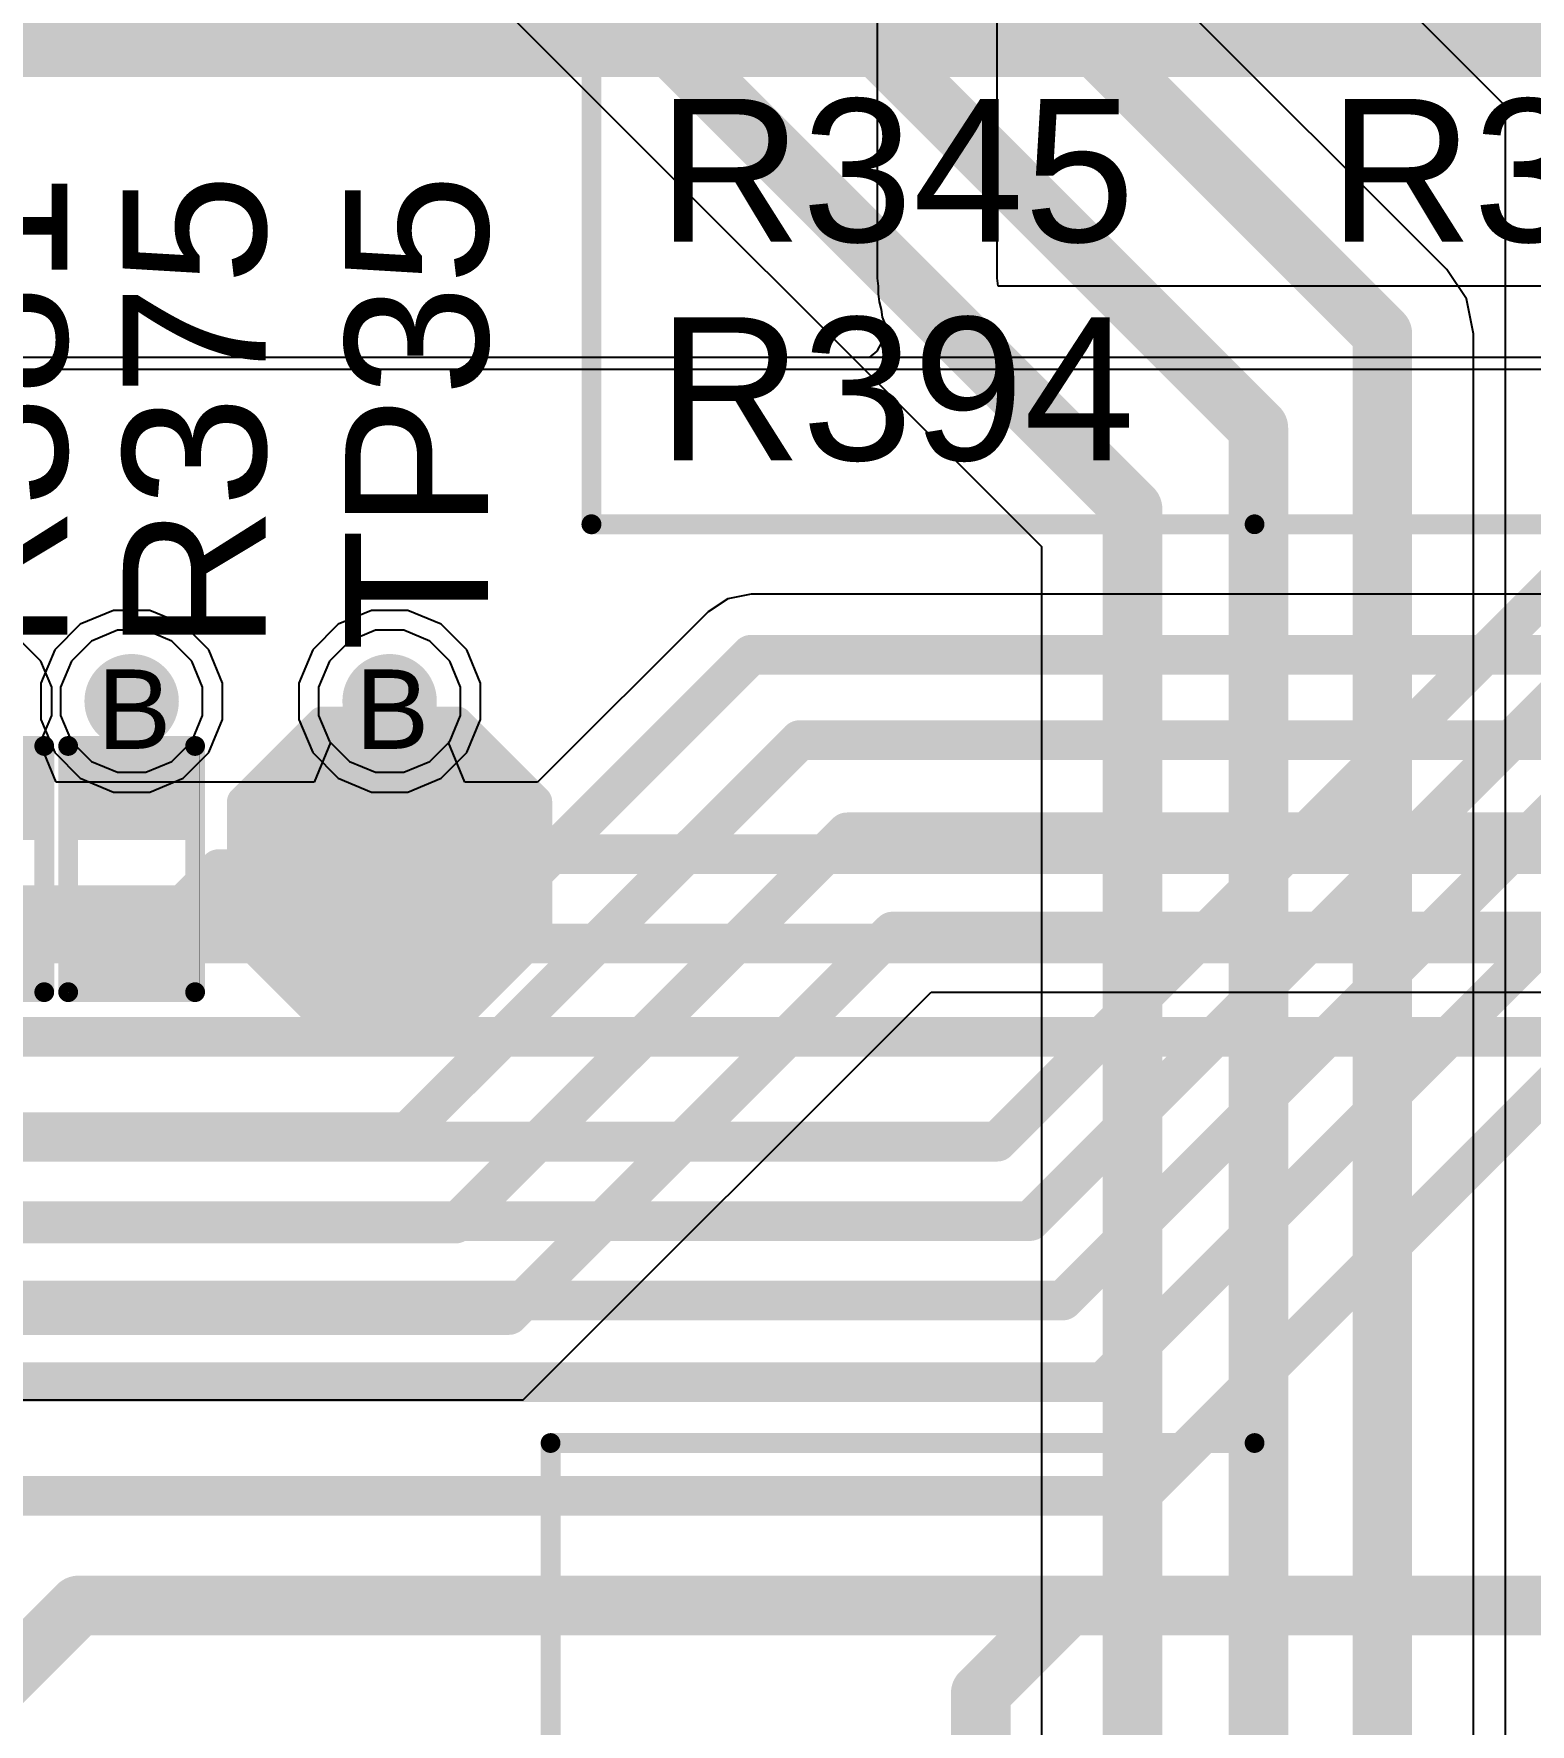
# Model space of a CAD drawing. Header units: inches. Extents: x 0 to 5379, y 0 to 5429.
# Drawn here: x 212 to 221.57, y 138.63 to 149.44 of the extents above; entities that cross this region are included whole.
import ezdxf

# ---------------------------------------------------------------- set-up
doc = ezdxf.new("R2010")
doc.units = ezdxf.units.IN
for name, color, linetype in [('Bottom Layer', 5, 'Continuous'), ('Bottom Solder', 6, 'Continuous'), ('Drill Drawing', 1, 'Continuous'), ('GND01', 16, 'Continuous'), ('GND02', 76, 'Continuous'), ('PWR', 156, 'Continuous'), ('SIG 01', 90, 'Continuous'), ('Top Layer', 1, 'Continuous'), ('Top Overlay', 2, 'Continuous'), ('Top Paste', 8, 'Continuous'), ('Top Solder', 216, 'Continuous'), ('Via Holes', 16, 'Continuous')]:
    doc.layers.add(name, color=color, linetype=linetype)
doc.styles.add('Arial', font='', dxfattribs={"height": 0.2})
doc.styles.get('Arial').set_extended_font_data('Arial')

# ---------------------------------------------------------------- blocks, each defined once
blk = doc.blocks.new('T__________164')
at = {"layer": 'Top Layer'}
blk.add_hatch(color=1, dxfattribs=at).paths.add_polyline_path([(0.381, 0.762), (-0.381, 0.762), (-0.762, 0.381), (-0.762, -0.381), (-0.381, -0.762), (0.381, -0.762), (0.762, -0.381), (0.762, 0.381)])
at = {"layer": 'Top Paste'}
blk.add_hatch(color=8, dxfattribs=at).paths.add_polyline_path([(0.381, 0.762), (-0.381, 0.762), (-0.762, 0.381), (-0.762, -0.381), (-0.381, -0.762), (0.381, -0.762), (0.762, -0.381), (0.762, 0.381)])
at = {"layer": 'Top Solder'}
blk.add_hatch(color=216, dxfattribs=at).paths.add_polyline_path([(0.432, 0.864), (-0.432, 0.864), (-0.864, 0.432), (-0.864, -0.432), (-0.432, -0.864), (0.432, -0.864), (0.864, -0.432), (0.864, 0.432)])
at = {"layer": 'Top Overlay'}
for points in [[(-0.432, 0.94, 0.2, 0.2, 0), (-0.94, 0.432, 0.2, 0.2, 0)], [(-0.432, 0.94, 0.2, 0.2, 0), (0.432, 0.94, 0.2, 0.2, 0)], [(0.432, 0.94, 0.2, 0.2, 0), (0.94, 0.432, 0.2, 0.2, 0)], [(-0.94, 0.432, 0.2, 0.2, 0), (-0.94, -0.432, 0.2, 0.2, 0)], [(0.94, 0.432, 0.2, 0.2, 0), (0.94, -0.432, 0.2, 0.2, 0)], [(-0.94, -0.432, 0.2, 0.2, 0), (-0.432, -0.94, 0.2, 0.2, 0)], [(0.94, -0.432, 0.2, 0.2, 0), (0.432, -0.94, 0.2, 0.2, 0)], [(-0.432, -0.94, 0.2, 0.2, 0), (0.432, -0.94, 0.2, 0.2, 0)]]:
    blk.add_lwpolyline(points, format="xyseb", dxfattribs=at)
for points in [[(-0.482, 0.94, 0.1, 0.1, 1), (-0.382, 0.94, 0.1, 0.1, 1)], [(-0.482, 0.94, 0.1, 0.1, 1), (-0.382, 0.94, 0.1, 0.1, 1)], [(0.382, 0.94, 0.1, 0.1, 1), (0.482, 0.94, 0.1, 0.1, 1)], [(0.382, 0.94, 0.1, 0.1, 1), (0.482, 0.94, 0.1, 0.1, 1)], [(-0.99, 0.432, 0.1, 0.1, 1), (-0.89, 0.432, 0.1, 0.1, 1)], [(-0.99, 0.432, 0.1, 0.1, 1), (-0.89, 0.432, 0.1, 0.1, 1)], [(0.89, 0.432, 0.1, 0.1, 1), (0.99, 0.432, 0.1, 0.1, 1)], [(0.89, 0.432, 0.1, 0.1, 1), (0.99, 0.432, 0.1, 0.1, 1)], [(-0.99, -0.432, 0.1, 0.1, 1), (-0.89, -0.432, 0.1, 0.1, 1)], [(-0.99, -0.432, 0.1, 0.1, 1), (-0.89, -0.432, 0.1, 0.1, 1)], [(0.89, -0.432, 0.1, 0.1, 1), (0.99, -0.432, 0.1, 0.1, 1)], [(0.89, -0.432, 0.1, 0.1, 1), (0.99, -0.432, 0.1, 0.1, 1)], [(-0.482, -0.94, 0.1, 0.1, 1), (-0.382, -0.94, 0.1, 0.1, 1)], [(-0.482, -0.94, 0.1, 0.1, 1), (-0.382, -0.94, 0.1, 0.1, 1)], [(0.382, -0.94, 0.1, 0.1, 1), (0.482, -0.94, 0.1, 0.1, 1)], [(0.382, -0.94, 0.1, 0.1, 1), (0.482, -0.94, 0.1, 0.1, 1)]]:
    blk.add_lwpolyline(points, format="xyseb", close=True, dxfattribs=at)
blk = doc.blocks.new('R___0402_390')
at = {"layer": 'Top Layer'}
for points in [[(-0.699, -0.318), (-0.699, 0.317), (-0.241, 0.317), (-0.241, -0.318)], [(0.241, -0.318), (0.241, 0.317), (0.699, 0.317), (0.699, -0.318)]]:
    blk.add_hatch(color=1, dxfattribs=at).paths.add_polyline_path(points)
at = {"layer": 'Top Paste'}
for points in [[(-0.699, -0.318), (-0.699, 0.317), (-0.241, 0.317), (-0.241, -0.318)], [(0.241, -0.318), (0.241, 0.317), (0.699, 0.317), (0.699, -0.318)]]:
    blk.add_hatch(color=8, dxfattribs=at).paths.add_polyline_path(points)
at = {"layer": 'Top Solder'}
for points in [[(-0.754, -0.373), (-0.754, 0.373), (-0.186, 0.373), (-0.186, -0.373)], [(0.186, -0.373), (0.186, 0.373), (0.754, 0.373), (0.754, -0.373)]]:
    blk.add_hatch(color=216, dxfattribs=at).paths.add_polyline_path(points)
at = {"layer": 'Top Overlay'}
for points in [[(-0.787, -0.406, 0.127, 0.127, 0), (-0.787, 0.406, 0.127, 0.127, 0)], [(0.787, 0.406, 0.127, 0.127, 0), (-0.787, 0.406, 0.127, 0.127, 0)], [(0.787, -0.406, 0.127, 0.127, 0), (0.787, 0.406, 0.127, 0.127, 0)], [(0.787, -0.406, 0.127, 0.127, 0), (-0.787, -0.406, 0.127, 0.127, 0)], [(0.813, -0.432, 0.00323, 0.00323, 0), (-0.813, -0.432, 0.00323, 0.00323, 0)]]:
    blk.add_lwpolyline(points, format="xyseb", dxfattribs=at)
for points in [[(-0.819, 0.406, 0.0635, 0.0635, 1), (-0.756, 0.406, 0.0635, 0.0635, 1)], [(-0.819, 0.406, 0.0635, 0.0635, 1), (-0.756, 0.406, 0.0635, 0.0635, 1)], [(0.756, 0.406, 0.0635, 0.0635, 1), (0.819, 0.406, 0.0635, 0.0635, 1)], [(0.756, 0.406, 0.0635, 0.0635, 1), (0.819, 0.406, 0.0635, 0.0635, 1)], [(-0.819, -0.406, 0.0635, 0.0635, 1), (-0.756, -0.406, 0.0635, 0.0635, 1)], [(-0.819, -0.406, 0.0635, 0.0635, 1), (-0.756, -0.406, 0.0635, 0.0635, 1)], [(-0.814, -0.432, 0.00161, 0.00161, 1), (-0.812, -0.432, 0.00161, 0.00161, 1)], [(0.756, -0.406, 0.0635, 0.0635, 1), (0.819, -0.406, 0.0635, 0.0635, 1)], [(0.756, -0.406, 0.0635, 0.0635, 1), (0.819, -0.406, 0.0635, 0.0635, 1)], [(0.812, -0.432, 0.00161, 0.00161, 1), (0.814, -0.432, 0.00161, 0.00161, 1)]]:
    blk.add_lwpolyline(points, format="xyseb", close=True, dxfattribs=at)
blk = doc.blocks.new('R___0402_396')
at = {"layer": 'Top Layer'}
for points in [[(-0.699, -0.318), (-0.699, 0.318), (-0.241, 0.318), (-0.241, -0.318)], [(0.241, -0.318), (0.241, 0.318), (0.699, 0.318), (0.699, -0.318)]]:
    blk.add_hatch(color=1, dxfattribs=at).paths.add_polyline_path(points)
at = {"layer": 'Top Paste'}
for points in [[(-0.699, -0.318), (-0.699, 0.318), (-0.241, 0.318), (-0.241, -0.318)], [(0.241, -0.318), (0.241, 0.318), (0.699, 0.318), (0.699, -0.318)]]:
    blk.add_hatch(color=8, dxfattribs=at).paths.add_polyline_path(points)
at = {"layer": 'Top Solder'}
for points in [[(-0.754, -0.373), (-0.754, 0.373), (-0.186, 0.373), (-0.186, -0.373)], [(0.186, -0.373), (0.186, 0.373), (0.754, 0.373), (0.754, -0.373)]]:
    blk.add_hatch(color=216, dxfattribs=at).paths.add_polyline_path(points)
at = {"layer": 'Top Overlay'}
for points in [[(-0.787, 0.406, 0.127, 0.127, 0), (0.787, 0.406, 0.127, 0.127, 0)], [(-0.787, 0.406, 0.127, 0.127, 0), (-0.787, -0.406, 0.127, 0.127, 0)], [(0.787, 0.406, 0.127, 0.127, 0), (0.787, -0.406, 0.127, 0.127, 0)], [(-0.787, -0.406, 0.127, 0.127, 0), (0.787, -0.406, 0.127, 0.127, 0)], [(-0.813, -0.432, 0.00323, 0.00323, 0), (0.813, -0.432, 0.00323, 0.00323, 0)]]:
    blk.add_lwpolyline(points, format="xyseb", dxfattribs=at)
for points in [[(-0.819, 0.406, 0.0635, 0.0635, 1), (-0.756, 0.406, 0.0635, 0.0635, 1)], [(-0.819, 0.406, 0.0635, 0.0635, 1), (-0.756, 0.406, 0.0635, 0.0635, 1)], [(0.756, 0.406, 0.0635, 0.0635, 1), (0.819, 0.406, 0.0635, 0.0635, 1)], [(0.756, 0.406, 0.0635, 0.0635, 1), (0.819, 0.406, 0.0635, 0.0635, 1)], [(-0.819, -0.406, 0.0635, 0.0635, 1), (-0.756, -0.406, 0.0635, 0.0635, 1)], [(-0.819, -0.406, 0.0635, 0.0635, 1), (-0.756, -0.406, 0.0635, 0.0635, 1)], [(-0.814, -0.432, 0.00161, 0.00161, 1), (-0.812, -0.432, 0.00161, 0.00161, 1)], [(0.756, -0.406, 0.0635, 0.0635, 1), (0.819, -0.406, 0.0635, 0.0635, 1)], [(0.756, -0.406, 0.0635, 0.0635, 1), (0.819, -0.406, 0.0635, 0.0635, 1)], [(0.812, -0.432, 0.00161, 0.00161, 1), (0.814, -0.432, 0.00161, 0.00161, 1)]]:
    blk.add_lwpolyline(points, format="xyseb", close=True, dxfattribs=at)

msp = doc.modelspace()

# ---------------------------------------------------------------- hatches: boundary and pattern name
at = {"layer": 'Bottom Layer'}
h = msp.add_hatch(color=5, dxfattribs=at)
edge = h.paths.add_edge_path()
edge.add_arc((212.629, 145.172), 0.2, 0, 360)
h = msp.add_hatch(color=5, dxfattribs=at)
edge = h.paths.add_edge_path()
edge.add_arc((214.279, 145.172), 0.2, 0, 360)
at = {"layer": 'Bottom Solder'}
msp.add_hatch(color=6, dxfattribs=at).paths.add_polyline_path([(191.321, 149.166), (306.197, 149.166), (306.197, 156.552), (191.321, 156.552)])
h = msp.add_hatch(color=6, dxfattribs=at)
edge = h.paths.add_edge_path()
edge.add_arc((212.629, 145.172), 0.302, 0, 360)
h = msp.add_hatch(color=6, dxfattribs=at)
edge = h.paths.add_edge_path()
edge.add_arc((214.279, 145.172), 0.302, 0, 360)
at = {"layer": 'GND01'}
h = msp.add_hatch(color=16, dxfattribs=at)
edge = h.paths.add_edge_path()
edge.add_arc((212.629, 145.172), 0.2, 0, 360)
h = msp.add_hatch(color=16, dxfattribs=at)
edge = h.paths.add_edge_path()
edge.add_arc((214.279, 145.172), 0.2, 0, 360)
at = {"layer": 'GND02'}
h = msp.add_hatch(color=76, dxfattribs=at)
edge = h.paths.add_edge_path()
edge.add_arc((212.629, 145.172), 0.2, 0, 360)
h = msp.add_hatch(color=76, dxfattribs=at)
edge = h.paths.add_edge_path()
edge.add_arc((214.279, 145.172), 0.2, 0, 360)
at = {"layer": 'PWR'}
h = msp.add_hatch(color=156, dxfattribs=at)
edge = h.paths.add_edge_path()
edge.add_arc((212.629, 145.172), 0.2, 0, 360)
h = msp.add_hatch(color=156, dxfattribs=at)
edge = h.paths.add_edge_path()
edge.add_arc((214.279, 145.172), 0.2, 0, 360)
at = {"layer": 'SIG 01'}
h = msp.add_hatch(color=90, dxfattribs=at)
edge = h.paths.add_edge_path()
edge.add_arc((212.629, 145.172), 0.2, 0, 360)
h = msp.add_hatch(color=90, dxfattribs=at)
edge = h.paths.add_edge_path()
edge.add_arc((214.279, 145.172), 0.2, 0, 360)
at = {"layer": 'Top Layer'}
h = msp.add_hatch(color=1, dxfattribs=at)
edge = h.paths.add_edge_path()
edge.add_arc((212.629, 145.172), 0.2, 0, 360)
h = msp.add_hatch(color=1, dxfattribs=at)
edge = h.paths.add_edge_path()
edge.add_arc((214.279, 145.172), 0.2, 0, 360)
at = {"layer": 'Top Solder'}
h = msp.add_hatch(color=216, dxfattribs=at)
edge = h.paths.add_edge_path()
edge.add_arc((212.629, 145.172), 0.302, 0, 360)
h = msp.add_hatch(color=216, dxfattribs=at)
edge = h.paths.add_edge_path()
edge.add_arc((214.279, 145.172), 0.302, 0, 360)
at = {"layer": 'Via Holes'}
h = msp.add_hatch(color=7, dxfattribs=at)
edge = h.paths.add_edge_path()
edge.add_arc((212.629, 145.172), 0.1, 0, 360)
h = msp.add_hatch(color=7, dxfattribs=at)
edge = h.paths.add_edge_path()
edge.add_arc((214.279, 145.172), 0.1, 0, 360)

# ---------------------------------------------------------------- linework, layer by layer
at = {"layer": 'Bottom Layer'}
for p in [(244.627, 147.295), (237.236, 147.295)]:
    msp.add_line(p, (206.883, 147.295), dxfattribs=at)
for points in [[(214.279, 145.172, 0.254, 0.254, 0), (215.258, 144.193, 0.254, 0.254, 0)], [(215.258, 144.193, 0.254, 0.254, 0), (233.304, 144.193, 0.254, 0.254, 0)], [(208.692, 143.622, 0.254, 0.254, 0), (232.824, 143.622, 0.254, 0.254, 0)], [(208.234, 143.025, 0.254, 0.254, 0), (232.333, 143.025, 0.254, 0.254, 0)]]:
    msp.add_lwpolyline(points, format="xyseb", dxfattribs=at)
for points in [[(214.216, 145.172, 0.127, 0.127, 1), (214.343, 145.172, 0.127, 0.127, 1)], [(215.195, 144.193, 0.127, 0.127, 1), (215.322, 144.193, 0.127, 0.127, 1)], [(215.195, 144.193, 0.127, 0.127, 1), (215.322, 144.193, 0.127, 0.127, 1)]]:
    msp.add_lwpolyline(points, format="xyseb", close=True, dxfattribs=at)
at = {"layer": 'GND01'}
for p, q in [((212.539, 145.626), (212.372, 145.557)), ((212.719, 145.626), (212.539, 145.626)), ((212.886, 145.557), (212.719, 145.626)), ((214.189, 145.626), (214.022, 145.557)), ((214.369, 145.626), (214.189, 145.626)), ((214.536, 145.557), (214.369, 145.626)), ((212.372, 145.557), (212.244, 145.429)), ((213.014, 145.429), (212.886, 145.557)), ((214.022, 145.557), (213.894, 145.429)), ((214.664, 145.429), (214.536, 145.557)), ((212.244, 145.429), (212.175, 145.262)), ((213.083, 145.262), (213.014, 145.429)), ((213.894, 145.429), (213.825, 145.262)), ((214.733, 145.262), (214.664, 145.429)), ((212.175, 145.262), (212.175, 145.081)), ((213.083, 145.081), (213.083, 145.262)), ((213.825, 145.262), (213.825, 145.081)), ((214.733, 145.081), (214.733, 145.262)), ((212.175, 145.081), (212.244, 144.914)), ((213.014, 144.914), (213.083, 145.081)), ((213.825, 145.081), (213.894, 144.914)), ((214.664, 144.914), (214.733, 145.081)), ((212.244, 144.914), (212.372, 144.787)), ((212.886, 144.787), (213.014, 144.914)), ((213.894, 144.914), (214.022, 144.787)), ((214.536, 144.787), (214.664, 144.914)), ((212.372, 144.787), (212.539, 144.718)), ((212.539, 144.718), (212.719, 144.718)), ((212.719, 144.718), (212.886, 144.787)), ((214.022, 144.787), (214.189, 144.718)), ((214.189, 144.718), (214.369, 144.718)), ((214.369, 144.718), (214.536, 144.787))]:
    msp.add_line(p, q, dxfattribs=at)
at = {"layer": 'GND02'}
for p, q in [((212.539, 145.626), (212.372, 145.557)), ((212.719, 145.626), (212.539, 145.626)), ((212.886, 145.557), (212.719, 145.626)), ((214.189, 145.626), (214.022, 145.557)), ((214.369, 145.626), (214.189, 145.626)), ((214.536, 145.557), (214.369, 145.626)), ((212.372, 145.557), (212.244, 145.429)), ((213.014, 145.429), (212.886, 145.557)), ((214.022, 145.557), (213.894, 145.429)), ((214.664, 145.429), (214.536, 145.557)), ((212.244, 145.429), (212.175, 145.262)), ((213.083, 145.262), (213.014, 145.429)), ((213.894, 145.429), (213.825, 145.262)), ((214.733, 145.262), (214.664, 145.429)), ((212.175, 145.262), (212.175, 145.081)), ((213.083, 145.081), (213.083, 145.262)), ((213.825, 145.262), (213.825, 145.081)), ((214.733, 145.081), (214.733, 145.262)), ((212.175, 145.081), (212.244, 144.914)), ((213.014, 144.914), (213.083, 145.081)), ((213.825, 145.081), (213.894, 144.914)), ((214.664, 144.914), (214.733, 145.081)), ((212.244, 144.914), (212.372, 144.787)), ((212.886, 144.787), (213.014, 144.914)), ((213.894, 144.914), (214.022, 144.787)), ((214.536, 144.787), (214.664, 144.914)), ((212.372, 144.787), (212.539, 144.718)), ((212.539, 144.718), (212.719, 144.718)), ((212.719, 144.718), (212.886, 144.787)), ((214.022, 144.787), (214.189, 144.718)), ((214.189, 144.718), (214.369, 144.718)), ((214.369, 144.718), (214.536, 144.787))]:
    msp.add_line(p, q, dxfattribs=at)
at = {"layer": 'PWR'}
for p, q in [((216.442, 145.828), (216.316, 145.743)), ((216.591, 145.857), (216.442, 145.828)), ((233.178, 145.857), (216.591, 145.857)), ((216.316, 145.743), (215.225, 144.653)), ((214.189, 145.626), (214.022, 145.557)), ((214.369, 145.626), (214.189, 145.626)), ((214.536, 145.557), (214.369, 145.626)), ((212.049, 145.429), (211.921, 145.557)), ((214.022, 145.557), (213.894, 145.429)), ((214.664, 145.429), (214.536, 145.557)), ((212.118, 145.262), (212.049, 145.429)), ((213.894, 145.429), (213.825, 145.262)), ((214.733, 145.262), (214.664, 145.429)), ((212.118, 145.081), (212.118, 145.262)), ((213.825, 145.262), (213.825, 145.081)), ((214.733, 145.081), (214.733, 145.262)), ((212.049, 144.914), (212.118, 145.081)), ((213.825, 145.081), (213.894, 144.914)), ((214.664, 144.914), (214.733, 145.081)), ((212.041, 144.907), (212.049, 144.914)), ((212.146, 144.653), (212.041, 144.907)), ((213.902, 144.907), (213.797, 144.653)), ((213.894, 144.914), (213.902, 144.907)), ((214.656, 144.907), (214.664, 144.914)), ((214.761, 144.653), (214.656, 144.907)), ((213.797, 144.653), (212.146, 144.653)), ((215.225, 144.653), (214.761, 144.653)), ((215.134, 140.702), (217.742, 143.31)), ((217.742, 143.31), (230.586, 143.31)), ((185.282, 140.702), (215.134, 140.702))]:
    msp.add_line(p, q, dxfattribs=at)
for points in [[(214.988, 143.866, 0.254, 0.254, 0), (216.591, 145.469, 0.254, 0.254, 0)], [(216.591, 145.469, 0.254, 0.254, 0), (233.178, 145.469, 0.254, 0.254, 0)], [(214.392, 142.414, 0.254, 0.254, 0), (216.902, 144.923, 0.254, 0.254, 0)], [(216.902, 144.923, 0.254, 0.254, 0), (232.939, 144.923, 0.254, 0.254, 0)], [(214.701, 141.83, 0.254, 0.254, 0), (217.205, 144.333, 0.254, 0.254, 0)], [(217.205, 144.333, 0.254, 0.254, 0), (235.792, 144.333, 0.254, 0.254, 0)], [(205.59, 143.866, 0.254, 0.254, 0), (214.988, 143.866, 0.254, 0.254, 0)], [(215.042, 141.245, 0.254, 0.254, 0), (217.495, 143.698, 0.254, 0.254, 0)], [(217.495, 143.698, 0.254, 0.254, 0), (234.768, 143.698, 0.254, 0.254, 0)], [(187.087, 142.414, 0.254, 0.254, 0), (214.392, 142.414, 0.254, 0.254, 0)], [(186.53, 141.83, 0.254, 0.254, 0), (214.701, 141.83, 0.254, 0.254, 0)], [(186.164, 141.245, 0.254, 0.254, 0), (215.042, 141.245, 0.254, 0.254, 0)]]:
    msp.add_lwpolyline(points, format="xyseb", dxfattribs=at)
for points in [[(216.527, 145.469, 0.127, 0.127, 1), (216.654, 145.469, 0.127, 0.127, 1)], [(216.527, 145.469, 0.127, 0.127, 1), (216.654, 145.469, 0.127, 0.127, 1)], [(216.838, 144.923, 0.127, 0.127, 1), (216.965, 144.923, 0.127, 0.127, 1)], [(216.838, 144.923, 0.127, 0.127, 1), (216.965, 144.923, 0.127, 0.127, 1)], [(217.141, 144.333, 0.127, 0.127, 1), (217.268, 144.333, 0.127, 0.127, 1)], [(217.141, 144.333, 0.127, 0.127, 1), (217.268, 144.333, 0.127, 0.127, 1)], [(214.924, 143.866, 0.127, 0.127, 1), (215.051, 143.866, 0.127, 0.127, 1)], [(214.924, 143.866, 0.127, 0.127, 1), (215.051, 143.866, 0.127, 0.127, 1)], [(217.432, 143.698, 0.127, 0.127, 1), (217.559, 143.698, 0.127, 0.127, 1)], [(217.432, 143.698, 0.127, 0.127, 1), (217.559, 143.698, 0.127, 0.127, 1)], [(214.329, 142.414, 0.127, 0.127, 1), (214.456, 142.414, 0.127, 0.127, 1)], [(214.329, 142.414, 0.127, 0.127, 1), (214.456, 142.414, 0.127, 0.127, 1)], [(214.637, 141.83, 0.127, 0.127, 1), (214.764, 141.83, 0.127, 0.127, 1)], [(214.637, 141.83, 0.127, 0.127, 1), (214.764, 141.83, 0.127, 0.127, 1)], [(214.978, 141.245, 0.127, 0.127, 1), (215.105, 141.245, 0.127, 0.127, 1)], [(214.978, 141.245, 0.127, 0.127, 1), (215.105, 141.245, 0.127, 0.127, 1)]]:
    msp.add_lwpolyline(points, format="xyseb", close=True, dxfattribs=at)
at = {"layer": 'SIG 01'}
for p, q in [((215.311, 155.087), (221.415, 148.982)), ((221.041, 147.935), (214.443, 154.533)), ((212.901, 151.71), (218.448, 146.162)), ((221.415, 148.982), (221.415, 134.395)), ((221.167, 147.746), (221.041, 147.935)), ((221.212, 147.523), (221.167, 147.746)), ((221.212, 136.289), (221.212, 147.523)), ((218.448, 146.162), (218.448, 137.602)), ((212.514, 145.753), (212.3, 145.664)), ((212.745, 145.753), (212.514, 145.753)), ((212.958, 145.664), (212.745, 145.753)), ((214.164, 145.753), (213.95, 145.664)), ((214.395, 145.753), (214.164, 145.753)), ((214.608, 145.664), (214.395, 145.753)), ((212.3, 145.664), (212.137, 145.501)), ((213.122, 145.501), (212.958, 145.664)), ((213.95, 145.664), (213.787, 145.501)), ((214.772, 145.501), (214.608, 145.664)), ((212.137, 145.501), (212.048, 145.287)), ((213.21, 145.287), (213.122, 145.501)), ((213.787, 145.501), (213.698, 145.287)), ((214.86, 145.287), (214.772, 145.501)), ((212.048, 145.287), (212.048, 145.056)), ((213.21, 145.056), (213.21, 145.287)), ((213.698, 145.287), (213.698, 145.056)), ((214.86, 145.056), (214.86, 145.287)), ((212.048, 145.056), (212.137, 144.843)), ((213.122, 144.843), (213.21, 145.056)), ((213.698, 145.056), (213.787, 144.843)), ((214.772, 144.843), (214.86, 145.056)), ((212.137, 144.843), (212.3, 144.679)), ((212.958, 144.679), (213.122, 144.843)), ((213.787, 144.843), (213.95, 144.679)), ((214.608, 144.679), (214.772, 144.843)), ((212.3, 144.679), (212.514, 144.591)), ((212.745, 144.591), (212.958, 144.679)), ((213.95, 144.679), (214.164, 144.591)), ((214.395, 144.591), (214.608, 144.679)), ((212.514, 144.591), (212.745, 144.591)), ((214.164, 144.591), (214.395, 144.591))]:
    msp.add_line(p, q, dxfattribs=at)
for points in [[(215.552, 155.669, 0.381, 0.381, 0), (221.998, 149.223, 0.381, 0.381, 0)], [(214.031, 154.121, 0.381, 0.381, 0), (220.629, 147.523, 0.381, 0.381, 0)], [(213.529, 153.226, 0.381, 0.381, 0), (219.836, 146.92, 0.381, 0.381, 0)], [(213.142, 152.292, 0.381, 0.381, 0), (219.031, 146.403, 0.381, 0.381, 0)], [(220.629, 136.289, 0.381, 0.381, 0), (220.629, 147.523, 0.381, 0.381, 0)], [(219.836, 137.482, 0.381, 0.381, 0), (219.836, 146.92, 0.381, 0.381, 0)], [(219.031, 136.914, 0.381, 0.381, 0), (219.031, 146.403, 0.381, 0.381, 0)]]:
    msp.add_lwpolyline(points, format="xyseb", dxfattribs=at)
for points in [[(220.534, 147.523, 0.191, 0.191, 1), (220.724, 147.523, 0.191, 0.191, 1)], [(220.534, 147.523, 0.191, 0.191, 1), (220.724, 147.523, 0.191, 0.191, 1)], [(219.74, 146.92, 0.191, 0.191, 1), (219.931, 146.92, 0.191, 0.191, 1)], [(219.74, 146.92, 0.191, 0.191, 1), (219.931, 146.92, 0.191, 0.191, 1)], [(218.936, 146.403, 0.191, 0.191, 1), (219.126, 146.403, 0.191, 0.191, 1)], [(218.936, 146.403, 0.191, 0.191, 1), (219.126, 146.403, 0.191, 0.191, 1)]]:
    msp.add_lwpolyline(points, format="xyseb", close=True, dxfattribs=at)
at = {"layer": 'Top Layer'}
for p, q in [((217.397, 167.158), (217.397, 147.878)), ((218.165, 147.878), (218.165, 167.158)), ((217.397, 147.878), (217.403, 147.828)), ((218.172, 147.828), (218.165, 147.878)), ((218.165, 147.878), (218.165, 147.878)), ((218.165, 147.878), (218.165, 147.878)), ((217.403, 147.828), (217.403, 147.778)), ((217.403, 147.778), (217.41, 147.728)), ((222.46, 147.828), (218.172, 147.828)), ((218.172, 147.828), (218.172, 147.828)), ((217.41, 147.728), (217.423, 147.679)), ((217.423, 147.679), (217.43, 147.629)), ((217.43, 147.629), (217.449, 147.583)), ((217.456, 147.522), (217.395, 147.412)), ((217.449, 147.583), (217.458, 147.549)), ((217.458, 147.549), (217.456, 147.522)), ((217.395, 147.412), (217.347, 147.371)), ((301.981, 147.371), (0.381, 147.371)), ((217.347, 147.371), (184.743, 147.371))]:
    msp.add_line(p, q, dxfattribs=at)
for points in [[(218.165, 142.354, 0.254, 0.254, 0), (222.83, 147.019, 0.254, 0.254, 0)], [(218.376, 141.846, 0.254, 0.254, 0), (223.04, 146.511, 0.254, 0.254, 0)], [(218.586, 141.338, 0.254, 0.254, 0), (223.251, 146.003, 0.254, 0.254, 0)], [(218.843, 140.815, 0.254, 0.254, 0), (223.51, 145.482, 0.254, 0.254, 0)], [(212.629, 144.568, 0.254, 0.254, 0), (212.629, 145.172, 0.254, 0.254, 0)], [(214.279, 144.098, 0.254, 0.254, 0), (214.279, 145.172, 0.254, 0.254, 0)], [(219.082, 140.089, 0.254, 0.254, 0), (223.548, 144.555, 0.254, 0.254, 0)], [(212.718, 143.628, 0.254, 0.254, 0), (213.188, 144.098, 0.254, 0.254, 0)], [(213.188, 144.098, 0.254, 0.254, 0), (214.279, 144.098, 0.254, 0.254, 0)], [(211.664, 143.628, 0.254, 0.254, 0), (212.629, 143.628, 0.254, 0.254, 0)], [(212.629, 143.628, 0.254, 0.254, 0), (212.718, 143.628, 0.254, 0.254, 0)], [(205.284, 142.354, 0.254, 0.254, 0), (218.165, 142.354, 0.254, 0.254, 0)], [(205.495, 141.846, 0.254, 0.254, 0), (218.376, 141.846, 0.254, 0.254, 0)], [(205.705, 141.338, 0.254, 0.254, 0), (218.586, 141.338, 0.254, 0.254, 0)], [(205.942, 140.815, 0.254, 0.254, 0), (218.843, 140.815, 0.254, 0.254, 0)], [(211.402, 140.089, 0.254, 0.254, 0), (219.082, 140.089, 0.254, 0.254, 0)], [(211.218, 138.315, 0.381, 0.381, 0), (212.289, 139.387, 0.381, 0.381, 0)], [(212.289, 139.387, 0.381, 0.381, 0), (218.621, 139.387, 0.381, 0.381, 0)], [(218.06, 138.826, 0.381, 0.381, 0), (218.621, 139.387, 0.381, 0.381, 0)], [(218.621, 139.387, 0.381, 0.381, 0), (222.561, 139.387, 0.381, 0.381, 0)], [(218.621, 139.387, 0.381, 0.381, 0), (222.561, 139.387, 0.381, 0.381, 0)], [(218.06, 136.914, 0.381, 0.381, 0), (218.06, 138.826, 0.381, 0.381, 0)]]:
    msp.add_lwpolyline(points, format="xyseb", dxfattribs=at)
for points in [[(212.566, 145.172, 0.127, 0.127, 1), (212.693, 145.172, 0.127, 0.127, 1)], [(214.216, 145.172, 0.127, 0.127, 1), (214.343, 145.172, 0.127, 0.127, 1)], [(212.566, 144.568, 0.127, 0.127, 1), (212.693, 144.568, 0.127, 0.127, 1)], [(213.124, 144.098, 0.127, 0.127, 1), (213.251, 144.098, 0.127, 0.127, 1)], [(213.124, 144.098, 0.127, 0.127, 1), (213.251, 144.098, 0.127, 0.127, 1)], [(214.216, 144.098, 0.127, 0.127, 1), (214.343, 144.098, 0.127, 0.127, 1)], [(214.216, 144.098, 0.127, 0.127, 1), (214.343, 144.098, 0.127, 0.127, 1)], [(212.566, 143.628, 0.127, 0.127, 1), (212.693, 143.628, 0.127, 0.127, 1)], [(212.566, 143.628, 0.127, 0.127, 1), (212.693, 143.628, 0.127, 0.127, 1)], [(212.654, 143.628, 0.127, 0.127, 1), (212.781, 143.628, 0.127, 0.127, 1)], [(212.654, 143.628, 0.127, 0.127, 1), (212.781, 143.628, 0.127, 0.127, 1)], [(218.102, 142.354, 0.127, 0.127, 1), (218.229, 142.354, 0.127, 0.127, 1)], [(218.102, 142.354, 0.127, 0.127, 1), (218.229, 142.354, 0.127, 0.127, 1)], [(218.312, 141.846, 0.127, 0.127, 1), (218.439, 141.846, 0.127, 0.127, 1)], [(218.312, 141.846, 0.127, 0.127, 1), (218.439, 141.846, 0.127, 0.127, 1)], [(218.522, 141.338, 0.127, 0.127, 1), (218.649, 141.338, 0.127, 0.127, 1)], [(218.522, 141.338, 0.127, 0.127, 1), (218.649, 141.338, 0.127, 0.127, 1)], [(218.78, 140.815, 0.127, 0.127, 1), (218.907, 140.815, 0.127, 0.127, 1)], [(218.78, 140.815, 0.127, 0.127, 1), (218.907, 140.815, 0.127, 0.127, 1)], [(219.019, 140.089, 0.127, 0.127, 1), (219.146, 140.089, 0.127, 0.127, 1)], [(219.019, 140.089, 0.127, 0.127, 1), (219.146, 140.089, 0.127, 0.127, 1)], [(212.194, 139.387, 0.191, 0.191, 1), (212.384, 139.387, 0.191, 0.191, 1)], [(212.194, 139.387, 0.191, 0.191, 1), (212.384, 139.387, 0.191, 0.191, 1)], [(218.525, 139.387, 0.191, 0.191, 1), (218.716, 139.387, 0.191, 0.191, 1)], [(218.525, 139.387, 0.191, 0.191, 1), (218.716, 139.387, 0.191, 0.191, 1)], [(218.525, 139.387, 0.191, 0.191, 1), (218.716, 139.387, 0.191, 0.191, 1)], [(218.525, 139.387, 0.191, 0.191, 1), (218.716, 139.387, 0.191, 0.191, 1)], [(217.965, 138.826, 0.191, 0.191, 1), (218.156, 138.826, 0.191, 0.191, 1)], [(217.965, 138.826, 0.191, 0.191, 1), (218.156, 138.826, 0.191, 0.191, 1)]]:
    msp.add_lwpolyline(points, format="xyseb", close=True, dxfattribs=at)
at = {"layer": 'Top Overlay'}
for points in [[(215.57, 146.304, 0.127, 0.127, 0), (215.57, 154.94, 0.127, 0.127, 0)], [(215.57, 146.304, 0.127, 0.127, 0), (224.053, 146.304, 0.127, 0.127, 0)], [(219.812, 140.426, 0.127, 0.127, 0), (219.812, 146.304, 0.127, 0.127, 0)], [(215.309, 136.711, 0.127, 0.127, 0), (215.309, 140.426, 0.127, 0.127, 0)], [(215.309, 140.426, 0.127, 0.127, 0), (219.812, 140.426, 0.127, 0.127, 0)]]:
    msp.add_lwpolyline(points, format="xyseb", dxfattribs=at)
for points in [[(215.538, 146.304, 0.0635, 0.0635, 1), (215.602, 146.304, 0.0635, 0.0635, 1)], [(215.538, 146.304, 0.0635, 0.0635, 1), (215.602, 146.304, 0.0635, 0.0635, 1)], [(219.78, 146.304, 0.0635, 0.0635, 1), (219.843, 146.304, 0.0635, 0.0635, 1)], [(215.277, 140.426, 0.0635, 0.0635, 1), (215.34, 140.426, 0.0635, 0.0635, 1)], [(215.277, 140.426, 0.0635, 0.0635, 1), (215.34, 140.426, 0.0635, 0.0635, 1)], [(219.78, 140.426, 0.0635, 0.0635, 1), (219.843, 140.426, 0.0635, 0.0635, 1)], [(219.78, 140.426, 0.0635, 0.0635, 1), (219.843, 140.426, 0.0635, 0.0635, 1)]]:
    msp.add_lwpolyline(points, format="xyseb", close=True, dxfattribs=at)

# ---------------------------------------------------------------- block references
for name, p, rotation in [('T__________164', (214.279, 144.098), 90), ('R___0402_390', (211.664, 144.098), 270), ('R___0402_396', (212.629, 144.098), 90)]:
    msp.add_blockref(name, p, dxfattribs=dict(rotation=rotation))

# ---------------------------------------------------------------- texts
at = {"layer": 'Drill Drawing', "style": 'Arial'}
for p in [(212.409, 144.867), (214.059, 144.867)]:
    msp.add_text('B', height=0.508, dxfattribs=at).set_placement(p)
at = {"layer": 'Top Overlay', "style": 'Arial'}
for s, p in [('R345', (215.993, 148.111)), ('R344', (220.286, 148.111)), ('R394', (215.993, 146.714))]:
    msp.add_text(s, height=0.9144, dxfattribs=at).set_placement(p)
for s, p in [('R375', (213.487, 145.492)), ('TP35', (214.909, 145.492)), ('R381', (212.217, 145.492))]:
    msp.add_text(s, height=0.9144, rotation=90, dxfattribs=at).set_placement(p)

doc.saveas('drawing.dxf')
